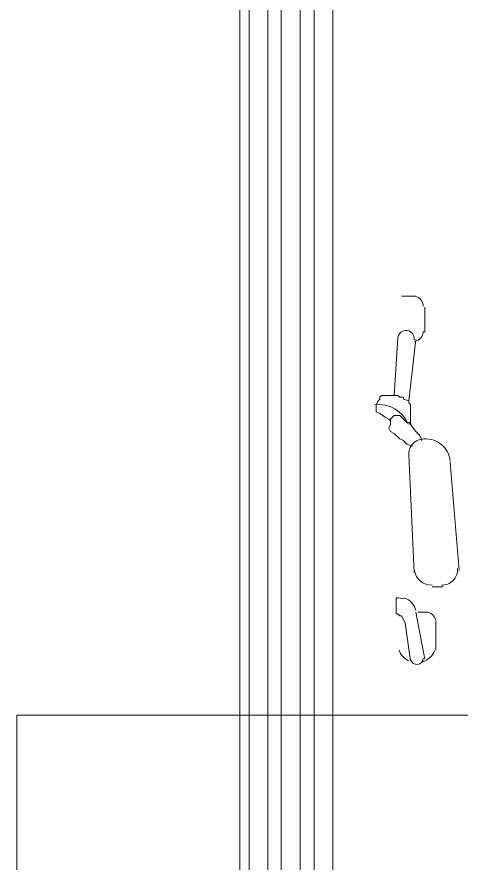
# Model space of a CAD drawing. Header units: metres. Extents: x 29 to 86.9, y -23.2 to 39.7.
# Drawn here: x 71.766 to 72.368, y -17.73 to -16.584 of the extents above; entities that cross this region are included whole.
import ezdxf

# ---------------------------------------------------------------- set-up
doc = ezdxf.new("R2010")
doc.units = ezdxf.units.M
doc.header["$LTSCALE"] = 100
doc.layers.get('0').update_dxf_attribs({"color": 254})
doc.layers.add('Arqui', color=8, linetype='Continuous', lineweight=0)
doc.layers.add('P-PIPE', color=7, linetype='Continuous', lineweight=18)

# ---------------------------------------------------------------- blocks, each defined once
blk = doc.blocks.new('A$C9582355f')
at = {"layer": 'Arqui'}
for points in [[(43.3241, 6.2017), (43.3045, 6.2017)], [(43.3363, 6.1528), (43.3363, 6.187)], [(43.3241, 6.143), (43.3143, 6.0599)], [(43.2898, 6.033), (43.2898, 6.0305), (43.2898, 6.0281), (43.2874, 6.0232), (43.2898, 6.0183), (43.2947, 6.0158), (43.3021, 6.0085), (43.307, 6.0061), (43.3094, 6.0036), (43.3118, 6.0012), (43.3192, 5.9987)], [(43.3167, 6.0281), (43.3241, 6.0183), (43.329, 6.0134), (43.3314, 6.0085), (43.3314, 6.0061)], [(43.3828, 5.83), (43.3705, 5.9767)], [(43.3461, 5.808), (43.3608, 5.808)], [(43.3363, 5.7101), (43.3241, 5.7737)], [(43.3265, 5.7737), (43.3387, 5.7737)], [(43.351, 5.7615), (43.351, 5.7224)]]:
    blk.add_lwpolyline(points, dxfattribs=at)
for points in [[(43.3215, 6.1428, 1.027903), (43.2996, 6.1455), (43.2947, 6.0672)], [(43.3321, 6.0083, 0.386597), (43.3143, 5.9865), (43.3216, 5.8275)], [(43.3087, 5.7917, 0.058358), (43.2972, 5.7933), (43.2972, 5.7811), (43.2972, 5.7713), (43.2996, 5.7713), (43.3021, 5.7688), (43.3045, 5.7688), (43.307, 5.7639), (43.3094, 5.7591), (43.3167, 5.7077)]]:
    blk.add_lwpolyline(points, format="xyb", dxfattribs=at)
for points in [[(43.3167, 6.0281), (43.3167, 6.0525), (43.3167, 6.055), (43.3143, 6.0574), (43.3143, 6.0599), (43.307, 6.0623), (43.307, 6.0648), (43.3021, 6.0648), (43.2996, 6.0672), (43.2972, 6.0672), (43.2947, 6.0672), (43.2874, 6.0672), (43.2825, 6.0672), (43.2776, 6.0672), (43.2752, 6.0648), (43.2752, 6.0623), (43.2727, 6.0599), (43.2703, 6.055), (43.2703, 6.0525), (43.2703, 6.0501), (43.2703, 6.0452), (43.2752, 6.0427), (43.2825, 6.0379), (43.2874, 6.0354), (43.2898, 6.033), (43.2898, 6.0354), (43.2923, 6.0379), (43.2947, 6.0403), (43.2972, 6.0403), (43.2996, 6.0403), (43.3021, 6.0403), (43.3045, 6.0379), (43.307, 6.0354), (43.3094, 6.033), (43.3118, 6.0305), (43.3143, 6.0305)], [(42.7836, 5.0352), (43.9844, 5.0352), (43.9844, 5.6343), (42.7836, 5.6343)]]:
    blk.add_lwpolyline(points, close=True, dxfattribs=at)
for centre, radius, start, end in [((43.3204, 6.1883), 0.0135, 0, 80.1232), ((43.3204, 6.154), 0.0135, 276.3006, 2.6038), ((43.2739, 6.0122), 0.0428, 22.1155, 98.0475), ((43.3375, 5.9755), 0.033, 4.4714, 101.2281), ((43.3449, 5.8336), 0.0232, 187.9596, 272.6807), ((43.3595, 5.8312), 0.0208, 267.1051, 4.4112), ((43.3033, 5.7725), 0.0208, 9.2778, 75.9925), ((43.3375, 5.7603), 0.0135, 9.0967, 90), ((43.3253, 5.7309), 0.0257, 199.8302, 244.0064), ((43.3253, 5.7309), 0.0257, 287.2431, 339.8346), ((43.3253, 5.7114), 0.00856, 188.9703, 1.8291)]:
    blk.add_arc(centre, radius, start, end, dxfattribs=at)

msp = doc.modelspace()

# ---------------------------------------------------------------- linework, layer by layer
at = {"layer": 'P-PIPE', "color": 1, "true_color": 0xff0000}
for p, q in [((72.1498, -14.0425), (72.1498, -18.8139)), ((72.1689, -18.8139), (72.1689, -14.0425)), ((72.1943, -18.8139), (72.1943, -14.0425)), ((72.1244, -14.0611), (72.1244, -18.8139))]:
    msp.add_line(p, q, dxfattribs=at)
at = {"layer": 'P-PIPE', "color": 11, "true_color": 0xff8080}
for p, q in [((72.068, -14.135), (72.068, -18.8232)), ((72.0807, -18.8232), (72.0807, -14.135)), ((72.1061, -18.8232), (72.1061, -14.135))]:
    msp.add_line(p, q, dxfattribs=at)

# ---------------------------------------------------------------- block references
msp.add_blockref('A$C9582355f', (28.9827, -23.164))

doc.saveas('drawing.dxf')
